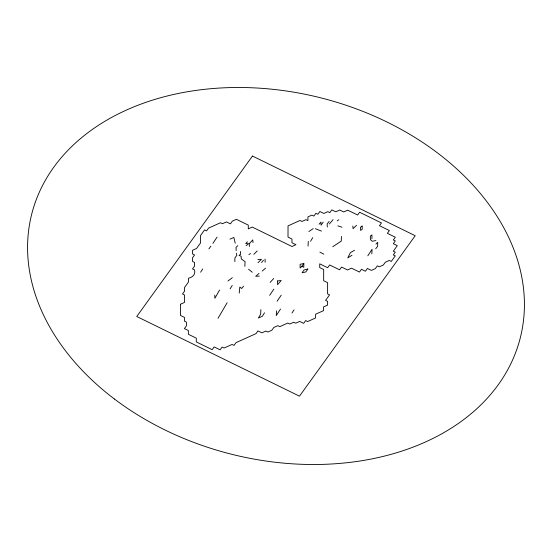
<?xml version="1.0" encoding="UTF-8"?>
<svg xmlns="http://www.w3.org/2000/svg" width="552" height="552" viewBox="0 0 552 552"><rect width="100%" height="100%" fill="white"/><g stroke="black" fill="none" stroke-linecap="round" stroke-linejoin="round"><path stroke-width="0.83" d="M234.869 261.696L234.876 257.957L236.822 255.403L236.428 253.258M303.835 263.539L303.821 267.278L301.834 266.305L300.109 268.017L300.122 264.277L303.835 263.539L301.834 266.305M371.938 238.65L371.944 234.91L370.357 236.083L370.413 239.561L372.214 241.238L375.905 240.589M260.882 309.582L260.654 314.171L258.377 318.049L262.359 316.255L264.525 312.798M341.488 236.442L341.239 241.107L332.766 246.737M371.813 253.913L372.062 249.242L367.804 255.824M244.84 266.368L245.095 261.648L241.314 258.964L241.093 256.156L239.037 255.466L240.665 254.141L240.41 251.457M276.538 310.831L276.269 315.578L280.519 309.037M308.016 246.157L308.285 241.397M239.23 293.077L239.816 287.047L241.679 288.51L243.563 286.191M218.019 318.304L227.141 302.731M310.548 241.272L312.763 237.629M219.565 290.041L214.88 298.315L214.756 295.106M217.06 237.105L212.886 243.377M230.074 288.882L232.226 285.481M273.82 289.172L269.666 295.341M277.097 301.24L281.216 295.175M200.624 272.198L202.743 268.934M291.96 313.018L294.043 309.886M323.161 222.132L321.091 225.188L320.94 222.104L319.111 224.215M208.891 248.911L210.892 246.144M329.385 223.988L333.084 219.599M329.102 221.414L327.15 223.995L327.329 226.996M375.698 248.793L377.637 246.254L377.706 242.287L375.96 244.067M261.572 262.504L263.435 260.268M270.128 282.431L273.716 278.484M237.774 245.661L236.049 247.372L236.173 250.58M247.455 241.81L245.73 243.522L249.173 243.846L252.761 239.899L253.016 242.576M253.782 254.348L257.232 250.939M259.026 273.419L255.707 276.304L259.281 276.097M265.533 268.182L262.214 271.067M227.969 280.996L232.323 277.718M246.116 245.668L247.71 244.488M248.876 254.672L250.47 253.492M257.998 262.711L261.448 259.295L257.874 259.502M356.537 225.285L353.087 228.694L352.832 226.016M337.224 220.869L338.804 219.751M308.913 231.516L313.17 228.638M351.976 255.259L347.781 257.901L350.41 252.623L354.536 250.249M229.929 239.133L233.875 237.463L235.228 243.225M315.385 228.7L321.471 231.102M337.838 225.844L341.95 227.224M323.838 254.141L319.884 252.126M248.572 269.238L252.271 272.239M249.173 243.846L249.428 246.523M265.029 259.088L265.146 262.297M180.504 304.235L180.469 315.447L184.437 317.386L184.43 321.126L186.41 322.099L186.403 325.839L184.402 328.606L188.377 330.544L188.363 334.284L196.305 338.169L196.291 341.909L212.168 349.678L214.162 346.911L220.117 349.83L222.111 347.063L224.098 348.029L232.054 344.441L234.041 345.414L236.035 342.647L255.935 333.67L257.929 330.903L261.896 332.849L265.878 331.055L267.865 332.028L271.846 330.234L273.84 327.467L277.822 325.666L279.802 326.639L287.764 323.051L289.745 324.024L293.726 322.23L295.713 323.196L299.695 321.402L303.662 323.348L305.656 320.581L307.643 321.554L315.599 317.959L315.613 314.226L323.569 310.631L323.582 306.898L327.564 305.104L327.571 301.364L325.583 300.392L329.578 294.858L327.591 293.885L327.626 282.672L323.658 280.733L323.686 269.521L319.718 267.575L319.732 263.835L327.667 267.72L329.661 264.96L339.583 269.811L341.578 267.051L347.532 269.962L351.514 268.168L359.456 272.053L361.45 269.286L365.417 271.232L367.411 268.465L371.379 270.404L375.36 268.61L377.354 265.843L379.341 266.816L383.323 265.022L385.317 262.255L389.298 260.461L391.278 261.434L395.273 255.9L393.286 254.927L395.28 252.16L393.3 251.188L397.288 245.654L393.321 243.715L395.315 240.948L393.328 239.975L395.322 237.208L387.387 233.323L389.381 230.557L379.459 225.699L381.453 222.932L359.621 212.251L357.627 215.011L347.705 210.153L343.723 211.954L339.756 210.008L335.775 211.802L331.807 209.863L329.813 212.63L327.826 211.657L323.851 213.452L319.877 211.506L317.883 214.273L315.903 213.3L313.902 216.067L311.921 215.101L307.94 216.895L307.926 220.627L305.946 219.661L301.965 221.455L299.977 220.483L288.04 225.865L288.006 237.084L291.98 239.023L291.967 242.763L295.934 244.702L291.96 246.502L252.264 227.072L248.283 228.866L248.297 225.126L236.387 219.296L232.413 221.097L230.412 223.857L226.444 221.918L222.463 223.712L220.483 222.739L208.539 228.128L206.545 230.895L204.564 229.922L200.569 235.456L200.548 242.928L196.56 248.462L192.579 250.256L192.572 253.996L194.552 254.969L192.558 257.729L192.544 261.469L194.532 262.442L194.518 266.181L192.524 268.948L194.511 269.914A10.481 7.645 14.2 0 1 188.522 278.215L188.515 281.955L184.527 287.488L184.513 291.221L182.519 293.988L184.499 294.961L184.478 302.441L180.504 304.235M277.552 280.961L277.539 284.694L281.196 280.492L277.552 280.961M307.843 269.01L305.794 271.991L302.082 272.722L304.076 269.956L307.843 269.01M252.471 156.05L136.744 316.503L299.474 396.163L415.201 235.711L252.471 156.05M362.105 226.051L360.511 227.224L360.635 230.432L362.222 229.259L362.105 226.051M114.402 398.999A252.002 183.699 14.2 0 0 520.198 338.217A252.002 183.699 14.2 0 0 193.4 90.783A252.002 183.699 14.2 0 0 114.402 398.999"/></g></svg>
